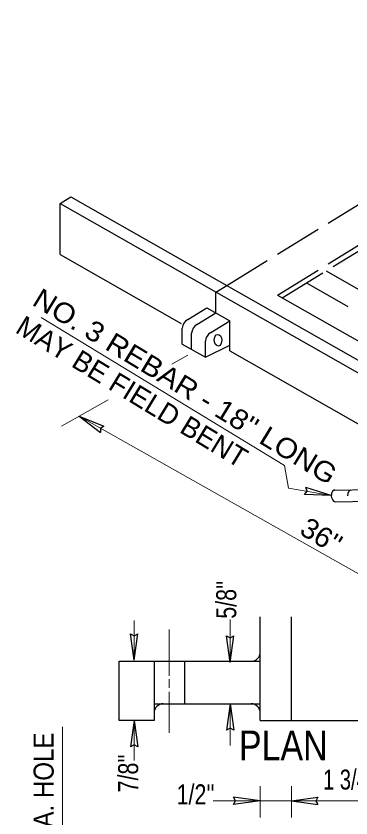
# Model space of a CAD drawing. Extents: x -330 to 37, y -28 to 237.
# Drawn here: x -172.6 to -151.1, y 18.1 to 69.6 of the extents above; entities that cross this region are included whole.
import ezdxf

# ---------------------------------------------------------------- set-up
doc = ezdxf.new("R2010")
doc.units = 0
doc.header["$LTSCALE"] = 0.51
doc.linetypes.add('LONG_DASHED', pattern=[7.5, 6, -1.5])
doc.layers.add('1', color=7, linetype='Continuous', lineweight=25)

msp = doc.modelspace()

# ---------------------------------------------------------------- linework, layer by layer
at = {"layer": '1', "linetype": 'LONG_DASHED'}
for p, q in [((-159.0533, 52.3258), (-130.9483, 69.6287)), ((-155.7991, 51.7097), (-129.9342, 67.6334)), ((-155.4897, 51.5333), (-130.9555, 66.6378)), ((-152.6734, 53.2672), (-137.5877, 44.6656)), ((-153.9375, 52.489), (-138.7227, 43.8138)), ((-163.7081, 28.1909), (-163.7081, 25.4597)), ((-161.7573, 28.1909), (-161.7573, 25.4597))]:
    msp.add_line(p, q, dxfattribs=at)
at = {"layer": '1'}
for p, q in [((-169.0395, 58.0197), (-107.396, 22.8718)), ((-169.7278, 57.596), (-108.0843, 22.4481)), ((-169.7278, 54.3185), (-161.9637, 49.8915)), ((-155.7991, 51.7097), (-140.2379, 42.8372)), ((-161.5523, 50.1448), (-160.3303, 50.8972)), ((-160.9637, 49.8091), (-159.7417, 50.5614)), ((-160.3303, 50.8972), (-158.8517, 50.054)), ((-160.0737, 49.3017), (-158.8517, 50.054)), ((-158.8517, 48.1172), (-158.8517, 50.054)), ((-161.8972, 48.5643), (-161.8972, 49.5888)), ((-161.3085, 48.2287), (-161.3085, 49.2531)), ((-161.8972, 48.5643), (-160.4185, 47.7212)), ((-160.4185, 47.7212), (-160.4185, 48.7457)), ((-160.4185, 47.7212), (-158.8448, 48.4917)), ((-158.8517, 48.1172), (-144.021, 39.6611)), ((-168.5207, 43.9245), (-166.9228, 43.2908)), ((-168.5207, 43.9245), (-167.153, 42.8833)), ((-152.3447, 38.8445), (-153.986, 39.3554)), ((-152.1266, 39.1878), (-143.8173, 39.3502)), ((-152.3447, 38.8445), (-154.063, 38.8937)), ((-152.0785, 38.4389), (-143.7691, 38.6014)), ((-156.8955, 24.3867), (-156.8955, 31.0522)), ((-154.9069, 24.3867), (-154.9069, 31.0522)), ((-164.9854, 28.2528), (-165.2194, 29.9558)), ((-164.9854, 28.2528), (-164.7514, 29.9558)), ((-158.8301, 28.1174), (-159.0641, 29.8204)), ((-158.8301, 28.1174), (-158.5961, 29.8204)), ((-165.9499, 28.1909), (-156.8955, 28.1909)), ((-165.9499, 24.3867), (-165.9499, 28.1909)), ((-163.7081, 25.4597), (-156.8955, 25.4597)), ((-163.7081, 25.4597), (-163.7081, 24.3867)), ((-158.8301, 25.4597), (-159.0641, 23.7567)), ((-158.8301, 25.4597), (-158.5961, 23.7567)), ((-163.7081, 24.3867), (-165.9499, 24.3867)), ((-164.9854, 24.3945), (-165.2194, 22.6915)), ((-164.9854, 24.3945), (-164.7514, 22.6915)), ((-156.8955, 24.3867), (-147.2227, 24.3867)), ((-156.9093, 19.2181), (-158.6123, 19.4521)), ((-156.9093, 19.2181), (-158.6123, 18.9841)), ((-154.9069, 19.2181), (-153.2039, 19.4521)), ((-154.9069, 19.2181), (-153.2039, 18.9841))]:
    msp.add_line(p, q, dxfattribs=at)
at = {"layer": '1', "lineweight": 13}
for p, q in [((-161.5468, 47.8502), (-162.5592, 47.2802)), ((-166.6612, 44.9712), (-169.6381, 43.2955)), ((-168.5207, 43.9245), (-133.1122, 23.9283)), ((-164.9854, 28.2528), (-164.9854, 30.8187)), ((-158.8301, 28.1174), (-158.8301, 30.8767)), ((-162.7327, 27.2488), (-162.7327, 30.2269)), ((-162.7327, 26.4753), (-162.7327, 27.0362)), ((-162.7327, 23.594), (-162.7327, 26.2239)), ((-158.8301, 22.7828), (-158.8301, 25.4597)), ((-164.9854, 21.8193), (-164.9854, 24.3945)), ((-156.8955, 18.1611), (-156.8955, 20.1733)), ((-154.9069, 18.1611), (-154.9069, 20.1733)), ((-159.9203, 19.2181), (-156.9093, 19.2181)), ((-156.8955, 19.2181), (-147.2227, 19.2181))]:
    msp.add_line(p, q, dxfattribs=at)
at = {"layer": '1'}
for points in [[(-169.7278, 54.3185), (-169.7278, 57.596), (-169.0395, 58.0197)], [(-159.7417, 50.5614), (-159.7417, 51.9021), (-159.0533, 52.3258)], [(-166.9228, 43.2908), (-167.1538, 43.1497), (-167.153, 42.8833)], [(-154.063, 38.8937), (-153.8942, 39.1053), (-153.986, 39.3554)], [(-165.2194, 29.9558), (-164.983, 29.8241), (-164.7514, 29.9558)], [(-159.0641, 29.8204), (-158.8277, 29.6887), (-158.5961, 29.8204)], [(-158.5961, 23.7567), (-158.8325, 23.8884), (-159.0641, 23.7567)], [(-164.7514, 22.6915), (-164.9878, 22.8232), (-165.2194, 22.6915)], [(-158.6123, 18.9841), (-158.4806, 19.2205), (-158.6123, 19.4521)], [(-153.2039, 19.4521), (-153.3357, 19.2157), (-153.2039, 18.9841)]]:
    msp.add_lwpolyline(points, dxfattribs=at)
at = {"layer": '1', "lineweight": 13}
for points in [[(-170.9442, 50.2652), (-155.353, 40.7681), (-155.0845, 39.3014), (-152.3447, 38.8445)], [(-166.3655, 9.6151), (-169.5712, 11.5058), (-169.5712, 23.988)]]:
    msp.add_lwpolyline(points, dxfattribs=at)
at = {"layer": '1'}
for centre, radius, start, end in [((-161.1806, 49.5293), 0.719, 121.12974, 175.25302), ((-160.5919, 49.1936), 0.719, 121.12974, 175.25302), ((-159.7019, 48.6862), 0.719, 121.12974, 175.25302), ((-157.4824, 28.7779), 0.587, 270, 0), ((-163.1211, 24.8727), 0.587, 90, 180), ((-157.4824, 24.8727), 0.587, 0, 90)]:
    msp.add_arc(centre, radius, start, end, dxfattribs=at)
msp.add_ellipse((-159.6083, 48.8107), major_axis=(-0.0241, 0.3744), ratio=0.643647, dxfattribs=at)
for centre, end_param in [((-152.1025, 38.8133), 9.4247048), ((-151.065, 38.8004), 7.7646564)]:
    msp.add_ellipse(centre, major_axis=(-0.0241, 0.3744), ratio=0.643647, start_param=6.2831105, end_param=end_param, dxfattribs=at)

# ---------------------------------------------------------------- texts
for s, rotation, width, p in [("NO. 3 REBAR - 18'' LONG", 328.653, 1.1, (-171.6023, 51.1146)), ("36''", 328.653, 1.05, (-154.4642, 36.4086)), ("5/8''", 90, 0.8, (-158.4387, 30.9225)), ("7/16'' DIA. HOLE", 90, 0.9, (-170.1488, 11.9287)), ("7/8''", 90, 0.8, (-164.7259, 19.7688))]:
    msp.add_text(s, height=1.286, rotation=rotation, dxfattribs=dict(at, width=width)).set_placement(p)
msp.add_text('MAY BE FIELD BENT', height=1.286, rotation=328.653, dxfattribs=at).set_placement((-172.6786, 49.3477))
for s, height, width, p in [('PLAN', 1.914, 0.85, (-158.2643, 21.8285)), ("1 3/4''", 1.286, 0.75, (-152.8736, 19.9512)), ("1/2''", 1.286, 0.8, (-162.2653, 18.998))]:
    msp.add_text(s, height=height, dxfattribs=dict(at, width=width)).set_placement(p)

doc.saveas('drawing.dxf')
